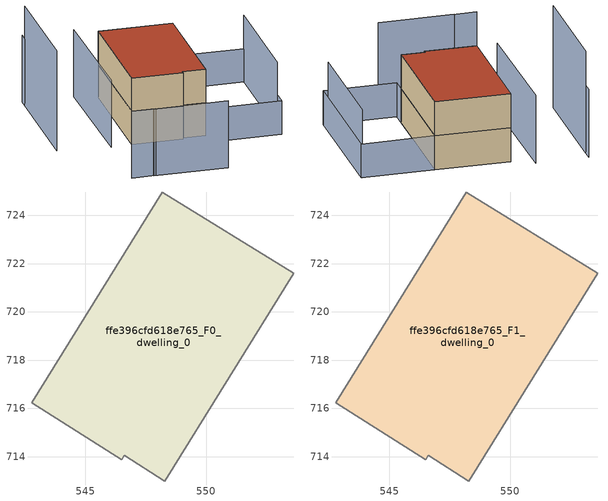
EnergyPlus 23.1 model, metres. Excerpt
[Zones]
ffe396cfd618e765_F0_dwelling_0
 floor ground (EU_floor_Construction): 553.62,721.59 548.29,712.99 546.61,714.06 546.5,713.88 542.78,716.24 548.19,724.96 z0
 wall adiabatic (EU_wall_Construction): 548.29,712.99 553.62,721.59 548.19,724.96 542.78,716.24 546.5,713.88 546.61,714.06 548.29,712.99 z0:3
ffe396cfd618e765_F1_dwelling_0
 floor to ffe396cfd618e765_F0_dwelling_0 (EU_floor_Construction): 553.62,721.59 548.29,712.99 546.61,714.06 546.5,713.88 542.78,716.24 548.19,724.96 z3
 wall adiabatic (EU_wall_Construction): 548.29,712.99 553.62,721.59 548.19,724.96 542.78,716.24 546.5,713.88 546.61,714.06 548.29,712.99 z3:6
 roof outside (EU_roof_Construction): 548.29,712.99 553.62,721.59 548.19,724.96 542.78,716.24 546.5,713.88 546.61,714.06 z6
shading: 539.23,710.48 544.65,707.12 / 537.64,711.48 539.37,710.39 / 553.43,709.65 558.83,718.37 / 541.29,717.14 547.04,726.65 / 543.26,729.01 542.82,728.29 z0:6; 547.58,711.84 553.63,721.59 / 553.63,721.59 558.89,718.33 / 558.89,718.33 552.84,708.58 / 552.84,708.58 547.58,711.84 z0:3; 542.82,728.29 537.69,720 z0:9
[Building]
EU S2 Campaign: North Axis=0; Terrain=City; Solar Distribution=FullExterior
[Site:Location]
Montreal-Trudeau.Intl.AP: Latitude=45.4667; Longitude=-73.75; Time Zone=-5; Elevation=36
[SizingPeriod:WeatherFileDays]
AnnualSizingPeriod: Begin Month=1; Begin Day of Month=1; End Month=12; End Day of Month=31; Day of Week for Start Day=Monday; Use Weather File Daylight Saving Period=No; Use Weather File Rain and Snow Indicators=No
[MATERIAL]
EU_InternalMass_Material: Roughness=MediumRough; Thickness=0.1; Conductivity=1; Density=1800; Specific Heat=900; Thermal Absorptance=0.9; Solar Absorptance=0.7; Visible Absorptance=0.7
[MATERIAL:NOMASS] Roughness=MediumRough; Thermal Absorptance=0.9; Solar Absorptance=0.7; Visible Absorptance=0.7
Name | Thermal Resistance
EU_wall_NoMass; EU_floor_NoMass | 1.51479
EU_roof_NoMass | 2.84114
[CONSTRUCTION]
EU_wall_Construction: EU_wall_NoMass
EU_roof_Construction: EU_roof_NoMass
EU_floor_Construction: EU_floor_NoMass
EU_InternalMass_Construction: EU_InternalMass_Material
[ZONE] Type=1; Multiplier=1; Ceiling Height=autocalculate; Floor Area=autocalculate; Part of Total Floor Area=Yes
Name | Volume
ffe396cfd618e765_F0_dwelling_0 | 196.345
ffe396cfd618e765_F1_dwelling_0 | 196.346
[INTERNALMASS] Construction=EU_InternalMass_Construction; Surface Area=65.4484
Name | Zone or ZoneList
ffe396cfd618e765_F0_dwelling_0_EU_InternalMass | ffe396cfd618e765_F0_dwelling_0
ffe396cfd618e765_F1_dwelling_0_EU_InternalMass | ffe396cfd618e765_F1_dwelling_0
[OTHEREQUIPMENT] Fuel Type=Electricity; Design Level Calculation Method=Watts/Area; Power per Zone Floor Area=1; Fraction Latent=0; Fraction Radiant=0; Fraction Lost=0; Carbon Dioxide Generation Rate=0; EndUse Subcategory=EU_Step8_InternalGains
Name | Zone or ZoneList or Space or SpaceList | Schedule
EU_Step8_InternalGain_ffe396cfd618e765_F0_dwelling_0_f000 | ffe396cfd618e765_F0_dwelling_0 | EU_Step8_GainSchedule_ffe396cfd618e765_F0_dwelling_0_f000
EU_Step8_InternalGain_ffe396cfd618e765_F1_dwelling_0_f000 | ffe396cfd618e765_F1_dwelling_0 | EU_Step8_GainSchedule_ffe396cfd618e765_F1_dwelling_0_f000
[ZONEVENTILATION:DESIGNFLOWRATE] Schedule=EU_AlwaysOn; Design Flow Rate Calculation Method=AirChanges/Hour; Air Changes per Hour=0.775154; Ventilation Type=Natural; Fan Pressure Rise=0; Fan Total Efficiency=1; Constant Term Coefficient=1; Temperature Term Coefficient=0; Velocity Term Coefficient=0; Velocity Squared Term Coefficient=0; Minimum Indoor Temperature=-100; Maximum Indoor Temperature=100; Delta Temperature=-100; Minimum Outdoor Temperature=-100; Maximum Outdoor Temperature=100; Maximum Wind Speed=40
Name | Zone or ZoneList or Space or SpaceList
EU_ConstantAir_ffe396cfd618e765_F0_dwelling_0 | ffe396cfd618e765_F0_dwelling_0
EU_ConstantAir_ffe396cfd618e765_F1_dwelling_0 | ffe396cfd618e765_F1_dwelling_0
[HVACTEMPLATE:THERMOSTAT] Constant Heating Setpoint=20; Constant Cooling Setpoint=50
EU_HeatOnly_ffe396cfd618e765_F0_dwelling_0; EU_HeatOnly_ffe396cfd618e765_F1_dwelling_0
[HVACTEMPLATE:ZONE:IDEALLOADSAIRSYSTEM] System Availability Schedule=EU_AlwaysOn; Maximum Heating Supply Air Temperature=50; Minimum Cooling Supply Air Temperature=13; Maximum Heating Supply Air Humidity Ratio=0.0156; Minimum Cooling Supply Air Humidity Ratio=0.0077; Heating Limit=NoLimit; Cooling Limit=NoLimit; Heating Availability Schedule=EU_AlwaysOn; Cooling Availability Schedule=EU_CoolingOff; Dehumidification Control Type=ConstantSensibleHeatRatio; Cooling Sensible Heat Ratio=0.7; Dehumidification Setpoint=60; Humidification Control Type=None; Humidification Setpoint=30; Outdoor Air Method=None; Outdoor Air Flow Rate per Person=0.00944; Outdoor Air Flow Rate per Zone Floor Area=0; Outdoor Air Flow Rate per Zone=0; Demand Controlled Ventilation Type=None; Outdoor Air Economizer Type=NoEconomizer; Heat Recovery Type=None; Sensible Heat Recovery Effectiveness=0.7; Latent Heat Recovery Effectiveness=0.65
Name | Template Thermostat
ffe396cfd618e765_F0_dwelling_0 | EU_HeatOnly_ffe396cfd618e765_F0_dwelling_0
ffe396cfd618e765_F1_dwelling_0 | EU_HeatOnly_ffe396cfd618e765_F1_dwelling_0
[SIZING:ZONE] Zone Cooling Design Supply Air Temperature Input Method=SupplyAirTemperature; Zone Cooling Design Supply Air Temperature=13; Zone Heating Design Supply Air Temperature Input Method=SupplyAirTemperature; Zone Heating Design Supply Air Temperature=50; Zone Cooling Design Supply Air Humidity Ratio=0.008; Zone Heating Design Supply Air Humidity Ratio=0.008; Cooling Design Air Flow Method=DesignDay; Cooling Design Air Flow Rate=0; Cooling Minimum Air Flow per Zone Floor Area=0.000762; Cooling Minimum Air Flow=0; Cooling Minimum Air Flow Fraction=0.2; Heating Design Air Flow Method=DesignDay; Heating Design Air Flow Rate=0; Heating Maximum Air Flow per Zone Floor Area=0.002032; Heating Maximum Air Flow=0.141576; Heating Maximum Air Flow Fraction=0.3; Account for Dedicated Outdoor Air System=No; Dedicated Outdoor Air System Control Strategy=NeutralSupplyAir; Dedicated Outdoor Air Low Setpoint Temperature for Design=autosize; Dedicated Outdoor Air High Setpoint Temperature for Design=autosize; Zone Load Sizing Method=Sensible Load Only No Latent Load; Zone Latent Cooling Design Supply Air Humidity Ratio Input Method=HumidityRatioDifference; Zone Cooling Design Supply Air Humidity Ratio Difference=0.005; Zone Latent Heating Design Supply Air Humidity Ratio Input Method=HumidityRatioDifference; Zone Humidification Design Supply Air Humidity Ratio Difference=0.005
ffe396cfd618e765_F0_dwelling_0; ffe396cfd618e765_F1_dwelling_0
[SCHEDULE:CONSTANT]
Name | Hourly Value
EU_AlwaysOn | 1
EU_CoolingOff | 0
[SCHEDULE:FILE] Column Number=1; Rows to Skip at Top=0; Number of Hours of Data=8760; Column Separator=Comma; Interpolate to Timestep=No; Minutes per Item=60; Adjust Schedule for Daylight Savings=Yes
Name | File
EU_Step8_GainSchedule_ffe396cfd618e765_F0_dwelling_0_f000 | ../../schedules/ffe396cfd618e765/ffe396cfd618e765_F0_dwelling_0_f000_gain.csv
EU_Step8_GainSchedule_ffe396cfd618e765_F1_dwelling_0_f000 | ../../schedules/ffe396cfd618e765/ffe396cfd618e765_F1_dwelling_0_f000_gain.csv
